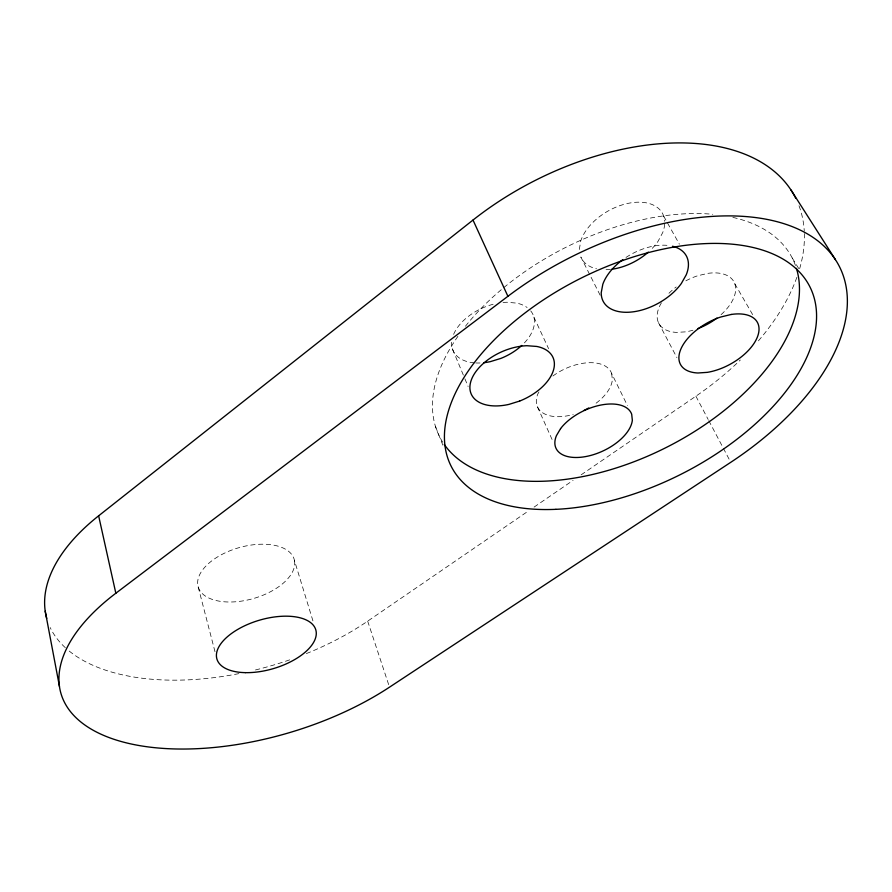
<?xml version="1.0" encoding="UTF-8"?>
<svg xmlns="http://www.w3.org/2000/svg" width="892" height="892" viewBox="0 0 892 892"><rect width="100%" height="100%" fill="white"/><g stroke="black" fill="none" stroke-linecap="round" stroke-linejoin="round"><path stroke-width="0.67" stroke-dasharray="4.46 3.34" d="M579.332 249.47L580.748 240.951A46.328 28.566 -29.6 0 1 626.652 203.677A46.328 28.566 -29.6 0 1 664.674 221.305M538.958 391.956L537.72 394.164A40.697 22.857 -25.3 0 0 573.233 414.457M306.357 653.591A200.968 106.951 -16 0 0 367.682 621.144L528.343 511.027M534.085 507.091L573.099 480.353M581.138 474.845L695.894 396.193A226.233 134.157 -27.3 0 0 740.315 360.045M792.263 258.067L798.831 268.726M734.785 283.745L754.108 317.162M663.715 216.243L679.381 244.163M658.43 322.614L676.905 357.603M695.894 396.193L708.159 419.452M708.806 420.678L730.113 461.086M600.126 295.174L580.837 257.007A46.328 28.566 -29.6 0 0 596.558 268.804M552.906 376A40.697 22.857 -25.3 0 1 611.633 373.425L627.433 405.581M533.907 317.139L548.591 348.66M537.497 406.919L553.174 441.941M452.601 349.374L464.364 377.528M464.899 378.81L468.11 386.481M435.486 426.51L443.87 447.762M367.682 621.144L389.503 687.174M294.483 560.6A49.941 26.437 -16 0 1 226.245 601.922A49.941 26.437 -16 0 1 217.793 556.775A49.941 26.437 -16 0 1 294.483 560.6L313.638 623.151M198.202 586.992L215.184 652.409M611.633 373.425L612.38 379.557A40.697 22.857 -25.3 0 1 594.139 404.6M289.666 659.857A200.968 106.951 -16 0 1 255.19 670.026M238.911 673.616A200.968 106.951 -16 0 1 68.316 650.313M65.317 647.681A200.968 106.951 -16 0 1 50.197 627.567M721.059 314.664A42.928 24.207 -29.3 0 0 734.952 284.214A42.928 24.207 -29.3 0 0 707.88 273.353L697.522 275.806A42.928 24.207 -29.3 0 0 684.855 281.381M692.906 330.23A42.928 24.207 -29.3 0 1 685.502 331.869L676.292 332.382A42.928 24.207 -29.3 0 1 661.819 302.154M668.955 293.278A42.928 24.207 -29.3 0 1 676.203 286.979M798.987 205.729A226.233 134.157 -27.3 0 1 804.261 231.061M804.372 233.548A226.233 134.157 -27.3 0 1 799.433 269.462M796.868 277.323A226.233 134.157 -27.3 0 1 757.018 342.461M664.674 224.004A46.328 28.566 -29.6 0 1 662.734 232.533L658.095 241.23A46.328 28.566 -29.6 0 1 651.093 249.537M610.507 269.406A46.328 28.566 -29.6 0 1 605.356 269.707M625.983 257.442A47.376 27.987 -29 0 1 668.487 245.49M530.718 310.884A43.831 26.782 -24.4 0 1 522.712 344.58M479.996 362.977A43.831 26.782 -24.4 0 1 475.77 362.955M474.388 362.866A43.831 26.782 -24.4 0 1 451.687 342.227M453.627 334.366A43.831 26.782 -24.4 0 1 495.004 303.804M503.077 302.477A43.831 26.782 -24.4 0 1 507.046 302.254L516.836 303.135A43.831 26.782 -24.4 0 1 527.116 307.495M442.778 442.265A197.667 111.957 -26.8 0 1 457.908 336.34M465.434 326.249A197.667 111.957 -26.8 0 1 712.786 214.281M732.856 217.392A197.667 111.957 -26.8 0 1 795.541 265.704"/><path stroke-width="1.34" d="M46.752 618.401A200.968 106.951 -16 0 1 98.633 515.821L473.005 220.056A226.233 134.157 -27.3 0 1 795.742 198.28M115.837 593.236L507.905 296.3A234.518 128.972 -26.6 0 1 816.604 239.937A234.518 128.972 -26.6 0 1 730.76 462.312L389.503 687.174A207.513 101.989 -16.4 0 1 112.827 738.911A207.513 101.989 -16.4 0 1 115.837 593.236L98.633 515.821M790.992 189.996L835.403 259.605M473.005 220.056L507.905 296.3M45.213 611.154L59.463 686.472M716.934 318.065A42.928 24.207 -29.3 0 1 697.901 328.579M648.328 252.124A46.328 28.566 -29.6 0 1 611.812 269.239M588.72 407.99A40.697 22.857 -25.3 0 1 584.082 410.387M672.512 246.237A47.376 27.987 -29 0 1 686.227 274.825L681.354 283.478A47.376 27.987 -29 0 1 632.227 311.944A47.376 27.987 -29 0 1 601.219 292.676L602.825 284.247A47.376 27.987 -29 0 1 622.794 259.661M521.764 345.472A43.831 26.782 -24.4 0 1 500.903 358.394L490.366 361.628A43.831 26.782 -24.4 0 1 483.81 362.698M796.422 268.336A197.667 111.957 -26.8 0 1 665.131 448.04A197.667 111.957 -26.8 0 1 444.261 444.472M560.577 428.617L556.418 435.675A41.523 22.278 -25 0 0 586.847 456.347A41.523 22.278 -25 0 0 632.339 420.243L631.692 414.234A41.523 22.278 -25 0 0 600.494 405.124A41.523 22.278 -25 0 0 560.577 428.617M519.679 401.054L508.931 404.388A44.79 26.191 -24.2 0 1 470.887 381.252A44.79 26.191 -24.2 0 1 526.86 345.717L536.794 346.453A44.79 26.191 -24.2 0 1 553.352 370.548A44.79 26.191 -24.2 0 1 519.679 401.054M731.195 314.463L720.658 317.028A43.831 23.627 -28.8 0 0 680.641 349.619A43.831 23.627 -28.8 0 0 697.99 372.99L707.323 372.354A43.831 23.627 -28.8 0 0 757.208 337.466A43.831 23.627 -28.8 0 0 731.195 314.463M245.3 672.646A51.546 25.188 -16.5 0 0 316.091 631.135A51.546 25.188 -16.5 0 0 237.64 629.484A51.546 25.188 -16.5 0 0 245.3 672.646M555.894 509.332A200.555 110.062 -26.5 0 0 815.411 303.28A200.555 110.062 -26.5 0 0 520.248 316.66A200.555 110.062 -26.5 0 0 555.894 509.332"/></g></svg>
